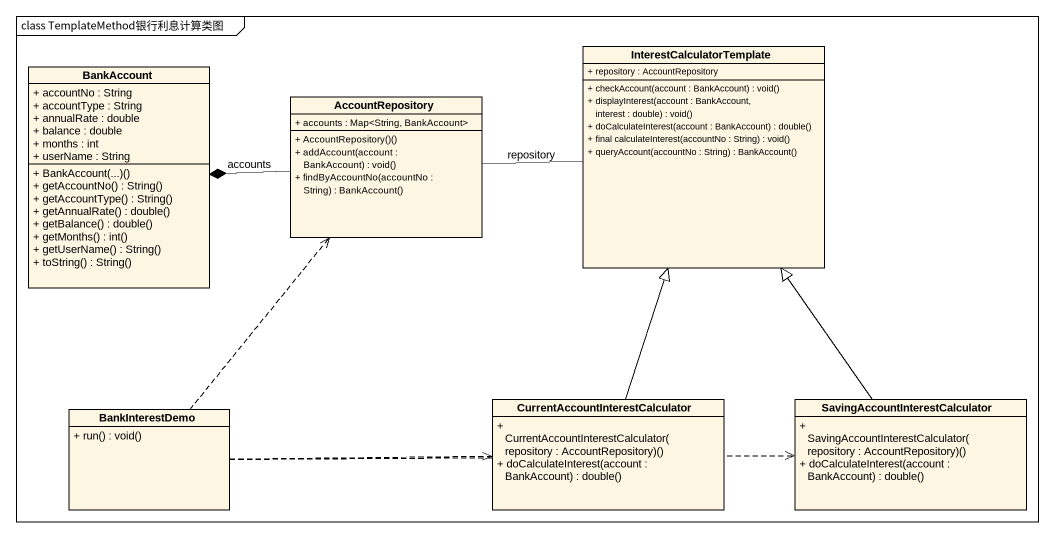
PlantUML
@startuml
mainframe class TemplateMethod银行利息计算类图
hide circle
hide empty members
skinparam classAttributeIconSize 0
class InterestCalculatorTemplate {
  + repository : AccountRepository
  + checkAccount(account : BankAccount) : void()
  + displayInterest(account : BankAccount, interest : double) : void()
  + doCalculateInterest(account : BankAccount) : double()
  + final calculateInterest(accountNo : String) : void()
  + queryAccount(accountNo : String) : BankAccount()
}
class BankAccount {
  + accountNo : String
  + accountType : String
  + annualRate : double
  + balance : double
  + months : int
  + userName : String
  + BankAccount(...)()
  + getAccountNo() : String()
  + getAccountType() : String()
  + getAnnualRate() : double()
  + getBalance() : double()
  + getMonths() : int()
  + getUserName() : String()
  + toString() : String()
}
class AccountRepository {
  + accounts : Map<String, BankAccount>
  + AccountRepository()()
  + addAccount(account : BankAccount) : void()
  + findByAccountNo(accountNo : String) : BankAccount()
}
class BankInterestDemo {
  + run() : void()
}
class "CurrentAccountInterestCalculator" as CurrentAccountInterestCalcul {
  + CurrentAccountInterestCalculator(repository : AccountRepository)()
  + doCalculateInterest(account : BankAccount) : double()
}
class "SavingAccountInterestCalculator" as SavingAccountInterestCalcula {
  + SavingAccountInterestCalculator(repository : AccountRepository)()
  + doCalculateInterest(account : BankAccount) : double()
}
InterestCalculatorTemplate -left- AccountRepository : repository
AccountRepository -left-* BankAccount : accounts
BankInterestDemo .up.> AccountRepository
BankInterestDemo .right.> CurrentAccountInterestCalcul
BankInterestDemo .right.> SavingAccountInterestCalcula
CurrentAccountInterestCalcul -up-|> InterestCalculatorTemplate
SavingAccountInterestCalcula -up-|> InterestCalculatorTemplate
@enduml
